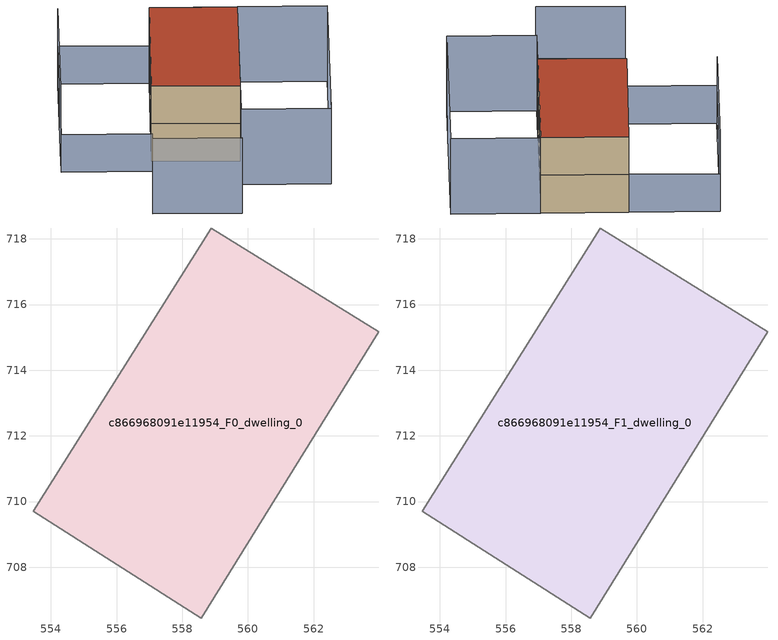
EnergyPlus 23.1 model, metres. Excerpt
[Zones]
c866968091e11954_F0_dwelling_0
 floor ground (EU_floor_Construction): 563.98,715.17 558.58,706.46 553.46,709.71 558.89,718.33 z0
 wall adiabatic (EU_wall_Construction): 558.89,718.33 553.46,709.71 558.58,706.46 563.98,715.17 558.89,718.33 z0:3
c866968091e11954_F1_dwelling_0
 floor to c866968091e11954_F0_dwelling_0 (EU_floor_Construction): 563.98,715.17 558.58,706.46 553.46,709.71 558.89,718.33 z3
 wall adiabatic (EU_wall_Construction): 558.89,718.33 553.46,709.71 558.58,706.46 563.98,715.17 558.89,718.33 z3:6
 roof outside (EU_roof_Construction): 558.58,706.46 563.98,715.17 558.89,718.33 553.46,709.71 z6
shading: 549.83,703.9 555.01,700.69 / 553.63,721.59 548.19,712.83 / 562.15,700.64 569.17,711.96 / 569.17,711.96 562.15,700.64 / 562.15,700.64 556.97,703.85 / 556.97,703.85 563.99,715.17 / 563.99,715.17 569.17,711.96 z0:6; 547.58,711.84 553.63,721.59 / 553.63,721.59 558.89,718.33 / 558.89,718.33 552.84,708.58 / 552.84,708.58 547.58,711.84 z0:3
[Building]
EU S2 Campaign: North Axis=0; Terrain=City; Solar Distribution=FullExterior
[Site:Location]
Montreal-Trudeau.Intl.AP: Latitude=45.4667; Longitude=-73.75; Time Zone=-5; Elevation=36
[SizingPeriod:WeatherFileDays]
AnnualSizingPeriod: Begin Month=1; Begin Day of Month=1; End Month=12; End Day of Month=31; Day of Week for Start Day=Monday; Use Weather File Daylight Saving Period=No; Use Weather File Rain and Snow Indicators=No
[MATERIAL]
EU_InternalMass_Material: Roughness=MediumRough; Thickness=0.1; Conductivity=1; Density=1800; Specific Heat=900; Thermal Absorptance=0.9; Solar Absorptance=0.7; Visible Absorptance=0.7
[MATERIAL:NOMASS] Roughness=MediumRough; Thermal Absorptance=0.9; Solar Absorptance=0.7; Visible Absorptance=0.7
Name | Thermal Resistance
EU_wall_NoMass; EU_floor_NoMass | 1.51479
EU_roof_NoMass | 2.84114
[CONSTRUCTION]
EU_wall_Construction: EU_wall_NoMass
EU_roof_Construction: EU_roof_NoMass
EU_floor_Construction: EU_floor_NoMass
EU_InternalMass_Construction: EU_InternalMass_Material
[ZONE] Type=1; Multiplier=1; Ceiling Height=autocalculate; Volume=184.98; Floor Area=autocalculate; Part of Total Floor Area=Yes
c866968091e11954_F0_dwelling_0; c866968091e11954_F1_dwelling_0
[INTERNALMASS] Construction=EU_InternalMass_Construction; Surface Area=61.66
Name | Zone or ZoneList
c866968091e11954_F0_dwelling_0_EU_InternalMass | c866968091e11954_F0_dwelling_0
c866968091e11954_F1_dwelling_0_EU_InternalMass | c866968091e11954_F1_dwelling_0
[OTHEREQUIPMENT] Fuel Type=Electricity; Design Level Calculation Method=Watts/Area; Power per Zone Floor Area=1; Fraction Latent=0; Fraction Radiant=0; Fraction Lost=0; Carbon Dioxide Generation Rate=0; EndUse Subcategory=EU_Step8_InternalGains
Name | Zone or ZoneList or Space or SpaceList | Schedule
EU_Step8_InternalGain_c866968091e11954_F0_dwelling_0_f000 | c866968091e11954_F0_dwelling_0 | EU_Step8_GainSchedule_c866968091e11954_F0_dwelling_0_f000
EU_Step8_InternalGain_c866968091e11954_F1_dwelling_0_f000 | c866968091e11954_F1_dwelling_0 | EU_Step8_GainSchedule_c866968091e11954_F1_dwelling_0_f000
[ZONEVENTILATION:DESIGNFLOWRATE] Schedule=EU_AlwaysOn; Design Flow Rate Calculation Method=AirChanges/Hour; Air Changes per Hour=0.775154; Ventilation Type=Natural; Fan Pressure Rise=0; Fan Total Efficiency=1; Constant Term Coefficient=1; Temperature Term Coefficient=0; Velocity Term Coefficient=0; Velocity Squared Term Coefficient=0; Minimum Indoor Temperature=-100; Maximum Indoor Temperature=100; Delta Temperature=-100; Minimum Outdoor Temperature=-100; Maximum Outdoor Temperature=100; Maximum Wind Speed=40
Name | Zone or ZoneList or Space or SpaceList
EU_ConstantAir_c866968091e11954_F0_dwelling_0 | c866968091e11954_F0_dwelling_0
EU_ConstantAir_c866968091e11954_F1_dwelling_0 | c866968091e11954_F1_dwelling_0
[HVACTEMPLATE:THERMOSTAT] Constant Heating Setpoint=20; Constant Cooling Setpoint=50
EU_HeatOnly_c866968091e11954_F0_dwelling_0; EU_HeatOnly_c866968091e11954_F1_dwelling_0
[HVACTEMPLATE:ZONE:IDEALLOADSAIRSYSTEM] System Availability Schedule=EU_AlwaysOn; Maximum Heating Supply Air Temperature=50; Minimum Cooling Supply Air Temperature=13; Maximum Heating Supply Air Humidity Ratio=0.0156; Minimum Cooling Supply Air Humidity Ratio=0.0077; Heating Limit=NoLimit; Cooling Limit=NoLimit; Heating Availability Schedule=EU_AlwaysOn; Cooling Availability Schedule=EU_CoolingOff; Dehumidification Control Type=ConstantSensibleHeatRatio; Cooling Sensible Heat Ratio=0.7; Dehumidification Setpoint=60; Humidification Control Type=None; Humidification Setpoint=30; Outdoor Air Method=None; Outdoor Air Flow Rate per Person=0.00944; Outdoor Air Flow Rate per Zone Floor Area=0; Outdoor Air Flow Rate per Zone=0; Demand Controlled Ventilation Type=None; Outdoor Air Economizer Type=NoEconomizer; Heat Recovery Type=None; Sensible Heat Recovery Effectiveness=0.7; Latent Heat Recovery Effectiveness=0.65
Name | Template Thermostat
c866968091e11954_F0_dwelling_0 | EU_HeatOnly_c866968091e11954_F0_dwelling_0
c866968091e11954_F1_dwelling_0 | EU_HeatOnly_c866968091e11954_F1_dwelling_0
[SIZING:ZONE] Zone Cooling Design Supply Air Temperature Input Method=SupplyAirTemperature; Zone Cooling Design Supply Air Temperature=13; Zone Heating Design Supply Air Temperature Input Method=SupplyAirTemperature; Zone Heating Design Supply Air Temperature=50; Zone Cooling Design Supply Air Humidity Ratio=0.008; Zone Heating Design Supply Air Humidity Ratio=0.008; Cooling Design Air Flow Method=DesignDay; Cooling Design Air Flow Rate=0; Cooling Minimum Air Flow per Zone Floor Area=0.000762; Cooling Minimum Air Flow=0; Cooling Minimum Air Flow Fraction=0.2; Heating Design Air Flow Method=DesignDay; Heating Design Air Flow Rate=0; Heating Maximum Air Flow per Zone Floor Area=0.002032; Heating Maximum Air Flow=0.141576; Heating Maximum Air Flow Fraction=0.3; Account for Dedicated Outdoor Air System=No; Dedicated Outdoor Air System Control Strategy=NeutralSupplyAir; Dedicated Outdoor Air Low Setpoint Temperature for Design=autosize; Dedicated Outdoor Air High Setpoint Temperature for Design=autosize; Zone Load Sizing Method=Sensible Load Only No Latent Load; Zone Latent Cooling Design Supply Air Humidity Ratio Input Method=HumidityRatioDifference; Zone Cooling Design Supply Air Humidity Ratio Difference=0.005; Zone Latent Heating Design Supply Air Humidity Ratio Input Method=HumidityRatioDifference; Zone Humidification Design Supply Air Humidity Ratio Difference=0.005
c866968091e11954_F0_dwelling_0; c866968091e11954_F1_dwelling_0
[SCHEDULE:CONSTANT]
Name | Hourly Value
EU_AlwaysOn | 1
EU_CoolingOff | 0
[SCHEDULE:FILE] Column Number=1; Rows to Skip at Top=0; Number of Hours of Data=8760; Column Separator=Comma; Interpolate to Timestep=No; Minutes per Item=60; Adjust Schedule for Daylight Savings=Yes
Name | File
EU_Step8_GainSchedule_c866968091e11954_F0_dwelling_0_f000 | ../../schedules/c866968091e11954/c866968091e11954_F0_dwelling_0_f000_gain.csv
EU_Step8_GainSchedule_c866968091e11954_F1_dwelling_0_f000 | ../../schedules/c866968091e11954/c866968091e11954_F1_dwelling_0_f000_gain.csv
